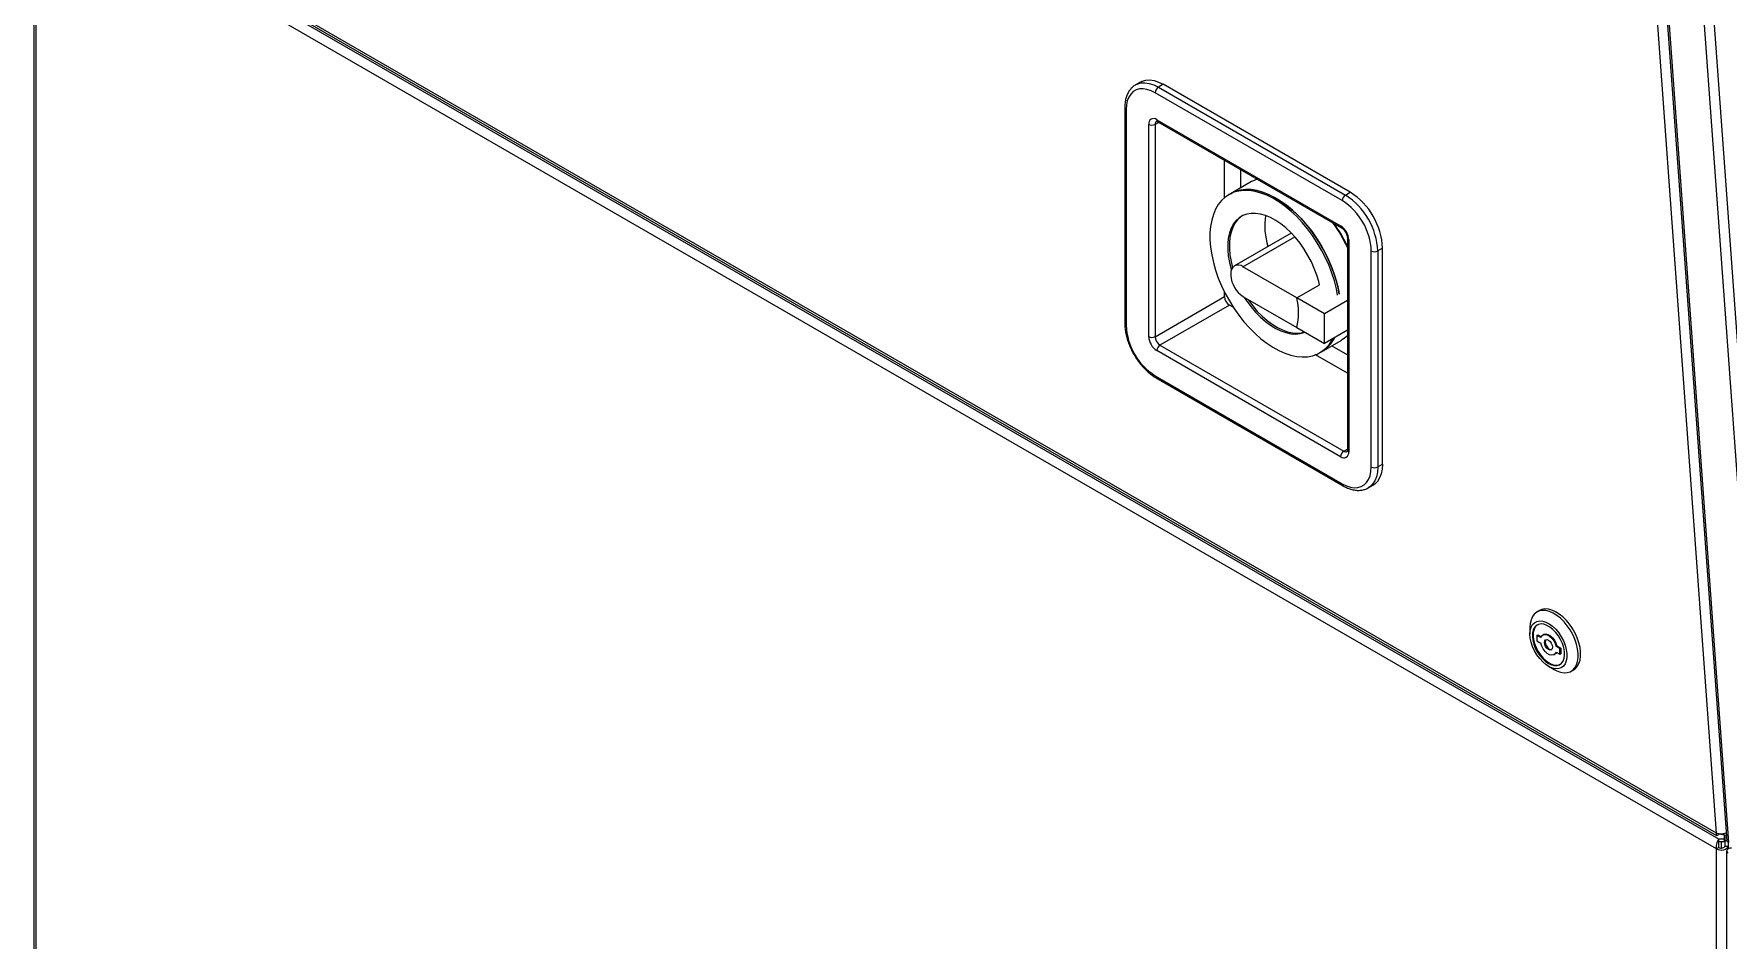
# Model space of a CAD drawing. Header units: millimetres. Extents: x -218071 to -203542, y 15363 to 51382.
# Drawn here: x -217122.2 to -217048, y 50874.7 to 50914.4 of the extents above; entities that cross this region are included whole.
import ezdxf

# ---------------------------------------------------------------- set-up
doc = ezdxf.new("R2010")
doc.units = ezdxf.units.MM
doc.header["$LTSCALE"] = 4
doc.layers.add('TPF-EQUIPEMENT', color=7, linetype='Continuous')

msp = doc.modelspace()

# ---------------------------------------------------------------- linework, layer by layer
at = {"layer": 'TPF-EQUIPEMENT', "color": 8, "linetype": 'Continuous', "lineweight": 18}
for p, q in [((-217048.465, 50879.372), (-217053.427, 50947.746)), ((-217052.928, 50947.594), (-217047.946, 50878.962)), ((-217046.325, 50878.026), (-217051.306, 50946.658)), ((-217050.874, 50946.564), (-217045.91, 50878.164)), ((-217122.15, 50921.899), (-217048.476, 50879.379)), ((-217048.469, 50878.677), (-217122.15, 50921.202)), ((-217122.15, 50921.202), (-217122.15, 50861.669)), ((-217048.363, 50879.106), (-217122.034, 50921.625)), ((-217072.723, 50912.205), (-217072.935, 50912.083)), ((-217072.935, 50912.083), (-217064.733, 50907.349)), ((-217064.874, 50907.104), (-217073.077, 50911.838)), ((-217074.35, 50911.102), (-217074.35, 50901.629)), ((-217073.006, 50910.653), (-217064.945, 50906.001)), ((-217073.36, 50901.139), (-217073.36, 50910.449)), ((-217072.923, 50910.538), (-217073.077, 50910.449)), ((-217073.077, 50910.449), (-217073.077, 50901.139)), ((-217064.733, 50907.349), (-217064.521, 50907.471)), ((-217069.226, 50904.209), (-217066.955, 50905.52)), ((-217064.592, 50905.389), (-217064.592, 50896.079)), ((-217063.602, 50895.426), (-217063.602, 50904.899)), ((-217063.107, 50905.021), (-217063.319, 50904.899)), ((-217063.319, 50904.899), (-217063.319, 50895.426)), ((-217073.077, 50901.139), (-217070.036, 50902.894)), ((-217069.824, 50902.527), (-217072.865, 50900.772)), ((-217064.945, 50895.875), (-217073.006, 50900.527)), ((-217072.865, 50900.772), (-217064.804, 50896.12)), ((-217073.077, 50899.425), (-217064.874, 50894.691)), ((-217064.804, 50896.12), (-217064.65, 50896.208)), ((-217063.319, 50895.426), (-217063.107, 50895.548)), ((-217048.469, 50819.144), (-217048.469, 50878.677))]:
    msp.add_line(p, q, dxfattribs=at)
at = {"layer": 'TPF-EQUIPEMENT', "color": 7, "linetype": 'Continuous', "lineweight": 25}
for p, q in [((-217052.993, 50947.67), (-217048.012, 50879.037)), ((-217122.116, 50921.778), (-217048.467, 50879.272)), ((-217122.238, 50921.38), (-217122.238, 50861.736)), ((-217073.723, 50912.304), (-217073.935, 50912.181)), ((-217064.521, 50907.471), (-217072.723, 50912.205)), ((-217074.408, 50911.184), (-217074.408, 50901.711)), ((-217072.965, 50910.562), (-217064.904, 50905.91)), ((-217070.036, 50907.235), (-217070.036, 50908.872)), ((-217069.332, 50908.465), (-217069.332, 50907.664)), ((-217068.928, 50907.898), (-217069.776, 50907.408)), ((-217069.776, 50907.408), (-217069.847, 50907.367)), ((-217067.108, 50905.685), (-217069.601, 50904.247)), ((-217064.65, 50905.47), (-217064.65, 50896.161)), ((-217063.107, 50895.548), (-217063.107, 50905.021)), ((-217069.757, 50903.903), (-217069.757, 50903.821)), ((-217066.866, 50902.847), (-217069.226, 50904.209)), ((-217066.866, 50902.847), (-217065.876, 50903.419)), ((-217070.036, 50902.894), (-217070.036, 50903.097)), ((-217069.65, 50902.427), (-217069.824, 50902.527)), ((-217069.226, 50902.903), (-217066.866, 50901.541)), ((-217065.655, 50902.148), (-217066.866, 50902.847)), ((-217064.65, 50902.729), (-217065.655, 50902.148)), ((-217065.655, 50900.842), (-217065.655, 50902.148)), ((-217066.866, 50901.541), (-217065.655, 50900.842)), ((-217065.777, 50900.479), (-217064.929, 50900.969)), ((-217064.65, 50901.422), (-217065.655, 50900.842)), ((-217064.65, 50899.541), (-217066.045, 50900.346)), ((-217065.848, 50900.439), (-217065.777, 50900.479)), ((-217065.333, 50900.736), (-217064.65, 50900.342)), ((-217073.035, 50899.333), (-217064.833, 50894.599)), ((-217063.733, 50894.51), (-217063.521, 50894.632)), ((-217056.23, 50889.13), (-217056.336, 50889.069)), ((-217056.647, 50888.382), (-217056.647, 50888.096)), ((-217056.339, 50888.041), (-217056.304, 50888.062)), ((-217056.339, 50888.041), (-217056.339, 50887.796)), ((-217056.171, 50887.944), (-217056.339, 50888.041)), ((-217056.339, 50887.796), (-217056.171, 50887.699)), ((-217056.304, 50888.062), (-217056.158, 50887.977)), ((-217056.048, 50888.08), (-217056.084, 50888.06)), ((-217055.496, 50887.555), (-217055.461, 50887.575)), ((-217055.328, 50887.458), (-217055.496, 50887.555)), ((-217055.461, 50887.575), (-217055.293, 50887.478)), ((-217055.584, 50887.194), (-217055.548, 50887.214)), ((-217055.496, 50887.31), (-217055.328, 50887.213)), ((-217055.328, 50887.458), (-217055.293, 50887.478)), ((-217055.328, 50887.213), (-217055.328, 50887.458)), ((-217055.328, 50887.213), (-217055.293, 50887.233)), ((-217055.293, 50887.478), (-217055.293, 50887.233)), ((-217055.834, 50886.688), (-217055.587, 50886.545)), ((-217054.836, 50886.471), (-217054.73, 50886.532)), ((-217048.476, 50879.379), (-217048.465, 50879.372)), ((-217048.363, 50878.739), (-217048.469, 50878.677)), ((-217048.37, 50879.341), (-217048.37, 50879.318)), ((-217048.028, 50879.261), (-217048.37, 50879.318)), ((-217048.363, 50878.984), (-217048.363, 50879.106)), ((-217048.123, 50879.106), (-217048.363, 50879.106)), ((-217048.123, 50878.984), (-217048.363, 50878.984)), ((-217048.257, 50878.984), (-217048.257, 50878.713)), ((-217048.123, 50879.277), (-217048.123, 50879.106)), ((-217048.123, 50879.106), (-217048.123, 50878.984)), ((-217048.107, 50879.274), (-217048.107, 50879.045)), ((-217048.107, 50879.045), (-217048.012, 50879.045)), ((-217048.107, 50879.045), (-217048.107, 50878.8)), ((-217048.107, 50878.8), (-217047.957, 50878.8)), ((-217047.957, 50878.967), (-217047.957, 50878.8)), ((-217047.957, 50878.8), (-217047.957, 50878.676)), ((-217048.022, 50878.584), (-217048.022, 50818.829))]:
    msp.add_line(p, q, dxfattribs=at)
at = {"layer": 'TPF-EQUIPEMENT', "color": 8, "linetype": 'Continuous', "lineweight": 18, "flags": 128}
for points in [[(-217073.937, 50912.18), (-217073.862, 50912.218), (-217073.7, 50912.265), (-217073.523, 50912.274), (-217073.334, 50912.246), (-217073.137, 50912.182), (-217072.935, 50912.083)], [(-217073.077, 50911.838), (-217073.258, 50911.927), (-217073.435, 50911.985), (-217073.606, 50912.01), (-217073.765, 50912.001), (-217073.91, 50911.96), (-217074.039, 50911.885), (-217074.148, 50911.78), (-217074.235, 50911.646), (-217074.298, 50911.487), (-217074.337, 50911.304), (-217074.35, 50911.102)], [(-217064.874, 50894.691), (-217064.693, 50894.601), (-217064.516, 50894.543), (-217064.346, 50894.518), (-217064.186, 50894.527), (-217064.041, 50894.569), (-217063.913, 50894.643), (-217063.804, 50894.748), (-217063.717, 50894.882), (-217063.653, 50895.042), (-217063.615, 50895.224), (-217063.602, 50895.426)], [(-217063.319, 50895.426), (-217063.333, 50895.202), (-217063.376, 50894.999), (-217063.447, 50894.821), (-217063.543, 50894.673), (-217063.664, 50894.556), (-217063.732, 50894.511)]]:
    msp.add_lwpolyline(points, dxfattribs=at)
at = {"layer": 'TPF-EQUIPEMENT', "color": 7, "linetype": 'Continuous', "lineweight": 25, "flags": 128}
for points in [[(-217073.723, 50912.304), (-217073.649, 50912.341), (-217073.488, 50912.387), (-217073.311, 50912.396), (-217073.122, 50912.369), (-217072.925, 50912.305), (-217072.723, 50912.205)], [(-217069.776, 50907.408), (-217069.656, 50907.47), (-217069.45, 50907.543), (-217069.229, 50907.585), (-217068.995, 50907.595), (-217068.751, 50907.573), (-217068.498, 50907.519), (-217068.239, 50907.433), (-217067.976, 50907.317), (-217067.71, 50907.171), (-217067.446, 50906.997), (-217067.184, 50906.796), (-217066.928, 50906.57), (-217066.679, 50906.321), (-217066.44, 50906.051), (-217066.212, 50905.762), (-217065.999, 50905.458), (-217065.8, 50905.14), (-217065.62, 50904.811), (-217065.458, 50904.476), (-217065.316, 50904.135), (-217065.196, 50903.793), (-217065.099, 50903.452), (-217065.026, 50903.115), (-217065.006, 50902.998)], [(-217065.076, 50902.957), (-217065.13, 50903.242), (-217065.216, 50903.581), (-217065.324, 50903.923), (-217065.455, 50904.265), (-217065.607, 50904.603), (-217065.778, 50904.936), (-217065.968, 50905.259), (-217066.174, 50905.571), (-217066.395, 50905.868), (-217066.629, 50906.147), (-217066.873, 50906.407), (-217067.126, 50906.645), (-217067.385, 50906.859), (-217067.649, 50907.047), (-217067.914, 50907.207), (-217068.178, 50907.338), (-217068.44, 50907.439), (-217068.696, 50907.509), (-217068.945, 50907.547), (-217069.184, 50907.553), (-217069.412, 50907.527), (-217069.626, 50907.47), (-217069.824, 50907.38), (-217070.005, 50907.261), (-217070.167, 50907.112), (-217070.308, 50906.934), (-217070.428, 50906.73), (-217070.525, 50906.501), (-217070.599, 50906.25), (-217070.648, 50905.977), (-217070.673, 50905.687), (-217070.673, 50905.38), (-217070.648, 50905.061), (-217070.599, 50904.732), (-217070.525, 50904.395), (-217070.428, 50904.054), (-217070.308, 50903.712), (-217070.167, 50903.371), (-217070.005, 50903.035), (-217069.824, 50902.707), (-217069.626, 50902.389), (-217069.412, 50902.085), (-217069.184, 50901.796), (-217068.945, 50901.526), (-217068.696, 50901.277), (-217068.44, 50901.051), (-217068.178, 50900.85), (-217067.914, 50900.676), (-217067.649, 50900.53), (-217067.385, 50900.414), (-217067.126, 50900.328), (-217066.873, 50900.274), (-217066.629, 50900.252), (-217066.395, 50900.262), (-217066.174, 50900.304), (-217065.968, 50900.377), (-217065.778, 50900.482), (-217065.607, 50900.616), (-217065.455, 50900.78), (-217065.324, 50900.971), (-217065.274, 50901.062)], [(-217065.006, 50902.998), (-217065.06, 50903.282), (-217065.145, 50903.622), (-217065.254, 50903.964), (-217065.384, 50904.306), (-217065.536, 50904.644), (-217065.708, 50904.977), (-217065.897, 50905.3), (-217066.104, 50905.612), (-217066.324, 50905.909), (-217066.558, 50906.188), (-217066.802, 50906.448), (-217067.055, 50906.686), (-217067.315, 50906.9), (-217067.578, 50907.088), (-217067.843, 50907.248), (-217068.108, 50907.379), (-217068.369, 50907.48), (-217068.626, 50907.55), (-217068.874, 50907.588), (-217069.114, 50907.594), (-217069.341, 50907.568), (-217069.555, 50907.51), (-217069.753, 50907.421), (-217069.776, 50907.408)], [(-217065.876, 50903.419), (-217065.908, 50903.553), (-217065.993, 50903.843), (-217066.101, 50904.135), (-217066.229, 50904.424), (-217066.378, 50904.706), (-217066.544, 50904.979), (-217066.726, 50905.238), (-217066.922, 50905.482), (-217067.128, 50905.706), (-217067.344, 50905.908), (-217067.566, 50906.086), (-217067.791, 50906.238), (-217068.017, 50906.361), (-217068.241, 50906.454), (-217068.46, 50906.517), (-217068.671, 50906.547), (-217068.873, 50906.546), (-217069.062, 50906.512), (-217069.236, 50906.447), (-217069.394, 50906.351), (-217069.533, 50906.225), (-217069.651, 50906.071), (-217069.747, 50905.891), (-217069.821, 50905.686), (-217069.87, 50905.46), (-217069.895, 50905.215), (-217069.895, 50904.954), (-217069.87, 50904.681), (-217069.821, 50904.397), (-217069.747, 50904.108), (-217069.735, 50904.065)], [(-217069.261, 50906.434), (-217069.323, 50906.392), (-217069.462, 50906.266), (-217069.58, 50906.112), (-217069.677, 50905.931), (-217069.75, 50905.727), (-217069.799, 50905.501), (-217069.824, 50905.256), (-217069.824, 50904.995), (-217069.799, 50904.721), (-217069.75, 50904.438), (-217069.683, 50904.172)], [(-217069.261, 50906.434), (-217069.323, 50906.392), (-217069.462, 50906.266), (-217069.58, 50906.112), (-217069.677, 50905.931), (-217069.75, 50905.727), (-217069.799, 50905.501), (-217069.824, 50905.256), (-217069.824, 50904.995), (-217069.799, 50904.721), (-217069.75, 50904.438), (-217069.683, 50904.172)], [(-217069.184, 50902.878), (-217069.062, 50902.696), (-217068.873, 50902.444), (-217068.671, 50902.21), (-217068.46, 50901.996), (-217068.241, 50901.806), (-217068.017, 50901.641), (-217067.791, 50901.503), (-217067.566, 50901.395), (-217067.344, 50901.317), (-217067.128, 50901.27), (-217066.922, 50901.256), (-217066.726, 50901.273), (-217066.544, 50901.323), (-217066.511, 50901.336)], [(-217069.027, 50902.787), (-217068.991, 50902.736), (-217068.802, 50902.485), (-217068.601, 50902.25), (-217068.389, 50902.037), (-217068.17, 50901.846), (-217067.946, 50901.681), (-217067.72, 50901.544), (-217067.495, 50901.435), (-217067.273, 50901.357), (-217067.058, 50901.311), (-217066.851, 50901.296), (-217066.655, 50901.314), (-217066.527, 50901.345)], [(-217069.027, 50902.787), (-217068.991, 50902.736), (-217068.802, 50902.485), (-217068.601, 50902.25), (-217068.389, 50902.037), (-217068.17, 50901.846), (-217067.946, 50901.681), (-217067.72, 50901.544), (-217067.495, 50901.435), (-217067.273, 50901.357), (-217067.058, 50901.311), (-217066.851, 50901.296), (-217066.655, 50901.314), (-217066.527, 50901.345)], [(-217064.65, 50901.183), (-217064.771, 50901.076), (-217064.929, 50900.969)], [(-217063.107, 50895.548), (-217063.121, 50895.324), (-217063.164, 50895.121), (-217063.235, 50894.944), (-217063.331, 50894.795), (-217063.452, 50894.678), (-217063.521, 50894.632)], [(-217055.587, 50886.545), (-217055.465, 50886.483), (-217055.305, 50886.426), (-217055.152, 50886.402), (-217055.01, 50886.409), (-217054.881, 50886.448), (-217054.768, 50886.518), (-217054.675, 50886.618), (-217054.602, 50886.744), (-217054.554, 50886.895), (-217054.529, 50887.066), (-217054.529, 50887.253), (-217054.554, 50887.453), (-217054.602, 50887.66), (-217054.675, 50887.87), (-217054.768, 50888.077), (-217054.881, 50888.277), (-217055.01, 50888.465), (-217055.152, 50888.637), (-217055.305, 50888.789), (-217055.465, 50888.917), (-217055.627, 50889.017), (-217055.788, 50889.089), (-217055.945, 50889.13), (-217056.093, 50889.138), (-217056.229, 50889.115), (-217056.35, 50889.06), (-217056.454, 50888.975), (-217056.537, 50888.862), (-217056.597, 50888.723), (-217056.634, 50888.562), (-217056.647, 50888.382), (-217056.647, 50888.382)], [(-217054.73, 50886.532), (-217054.662, 50886.579), (-217054.568, 50886.679), (-217054.496, 50886.805), (-217054.447, 50886.956), (-217054.423, 50887.127), (-217054.423, 50887.314), (-217054.447, 50887.514), (-217054.496, 50887.721), (-217054.568, 50887.931), (-217054.662, 50888.138), (-217054.775, 50888.338), (-217054.904, 50888.526), (-217055.046, 50888.698), (-217055.199, 50888.85), (-217055.359, 50888.978), (-217055.521, 50889.079), (-217055.682, 50889.15), (-217055.839, 50889.191), (-217055.987, 50889.2), (-217056.123, 50889.176), (-217056.23, 50889.13)], [(-217056.647, 50888.096), (-217056.634, 50888.256), (-217056.595, 50888.396), (-217056.532, 50888.512), (-217056.446, 50888.598), (-217056.341, 50888.654), (-217056.219, 50888.676), (-217056.085, 50888.665), (-217055.943, 50888.621), (-217055.797, 50888.544), (-217055.653, 50888.438), (-217055.514, 50888.306), (-217055.386, 50888.152), (-217055.272, 50887.981), (-217055.176, 50887.799), (-217055.101, 50887.612), (-217055.05, 50887.424), (-217055.024, 50887.244), (-217055.024, 50887.075), (-217055.05, 50886.925), (-217055.101, 50886.797), (-217055.176, 50886.695), (-217055.272, 50886.624), (-217055.386, 50886.585), (-217055.514, 50886.579), (-217055.653, 50886.607), (-217055.797, 50886.668), (-217055.943, 50886.759), (-217056.085, 50886.879), (-217056.219, 50887.022), (-217056.341, 50887.185), (-217056.446, 50887.363), (-217056.532, 50887.548), (-217056.595, 50887.736), (-217056.634, 50887.921), (-217056.647, 50888.096)], [(-217055.834, 50886.81), (-217055.7, 50886.748), (-217055.571, 50886.717), (-217055.451, 50886.719), (-217055.346, 50886.754), (-217055.258, 50886.821), (-217055.191, 50886.917), (-217055.147, 50887.038), (-217055.127, 50887.18), (-217055.134, 50887.339), (-217055.166, 50887.508), (-217055.221, 50887.682), (-217055.299, 50887.853), (-217055.397, 50888.017), (-217055.51, 50888.166), (-217055.635, 50888.296), (-217055.767, 50888.401), (-217055.901, 50888.479), (-217056.033, 50888.526), (-217056.158, 50888.54), (-217056.271, 50888.521), (-217056.368, 50888.47), (-217056.446, 50888.389), (-217056.502, 50888.28), (-217056.534, 50888.147), (-217056.54, 50887.996), (-217056.521, 50887.831), (-217056.477, 50887.659), (-217056.41, 50887.486), (-217056.322, 50887.318), (-217056.216, 50887.161), (-217056.097, 50887.021), (-217055.968, 50886.902), (-217055.834, 50886.81)], [(-217056.316, 50888.503), (-217056.333, 50888.491), (-217056.411, 50888.409), (-217056.467, 50888.3), (-217056.498, 50888.168), (-217056.505, 50888.016), (-217056.486, 50887.851), (-217056.442, 50887.679), (-217056.374, 50887.506), (-217056.286, 50887.338), (-217056.181, 50887.181), (-217056.061, 50887.041), (-217055.932, 50886.923), (-217055.798, 50886.831)], [(-217056.171, 50887.944), (-217056.128, 50888.023), (-217056.062, 50888.07), (-217055.979, 50888.083), (-217055.883, 50888.06), (-217055.784, 50888.003), (-217055.689, 50887.916), (-217055.605, 50887.806), (-217055.539, 50887.683), (-217055.496, 50887.555)], [(-217055.496, 50887.31), (-217055.539, 50887.231), (-217055.605, 50887.184), (-217055.689, 50887.171), (-217055.784, 50887.194), (-217055.883, 50887.251), (-217055.979, 50887.338), (-217056.062, 50887.448), (-217056.128, 50887.571), (-217056.171, 50887.699)], [(-217056.048, 50888.08), (-217056.027, 50888.091), (-217055.943, 50888.103), (-217055.848, 50888.08), (-217055.749, 50888.023), (-217055.654, 50887.936), (-217055.57, 50887.827), (-217055.504, 50887.703), (-217055.461, 50887.575)], [(-217056.011, 50887.729), (-217055.997, 50887.799), (-217055.959, 50887.844), (-217055.901, 50887.855), (-217055.834, 50887.831), (-217055.766, 50887.777), (-217055.709, 50887.699), (-217055.67, 50887.611), (-217055.657, 50887.525), (-217055.67, 50887.455), (-217055.709, 50887.41), (-217055.766, 50887.399), (-217055.834, 50887.423), (-217055.901, 50887.477), (-217055.959, 50887.555), (-217055.997, 50887.643), (-217056.011, 50887.729)], [(-217055.94, 50887.852), (-217055.962, 50887.82), (-217055.975, 50887.749)], [(-217055.975, 50887.749), (-217055.962, 50887.664), (-217055.923, 50887.575), (-217055.866, 50887.498), (-217055.798, 50887.443), (-217055.731, 50887.42), (-217055.692, 50887.423)], [(-217055.474, 50887.297), (-217055.504, 50887.252), (-217055.548, 50887.214)], [(-217048.469, 50878.677), (-217048.399, 50878.647), (-217048.316, 50878.63), (-217048.228, 50878.628), (-217048.142, 50878.64), (-217048.067, 50878.666), (-217048.008, 50878.704), (-217047.97, 50878.75), (-217047.957, 50878.8)], [(-217048.363, 50878.739), (-217048.328, 50878.724), (-217048.286, 50878.715), (-217048.242, 50878.714), (-217048.2, 50878.72), (-217048.162, 50878.733), (-217048.132, 50878.752), (-217048.114, 50878.775), (-217048.107, 50878.8)], [(-217047.805, 50878.714), (-217047.884, 50878.704), (-217047.957, 50878.676), (-217048.005, 50878.634), (-217048.022, 50878.584), (-217048.005, 50878.535), (-217047.957, 50878.492)], [(-217047.946, 50878.962), (-217047.995, 50878.998), (-217048.012, 50879.037)]]:
    msp.add_lwpolyline(points, dxfattribs=at)
at = {"layer": 'TPF-EQUIPEMENT', "color": 8, "linetype": 'Continuous', "lineweight": 18}
for centre, radius, start, end in [((-217072.77, 50911.824), 0.307, 122.60229, 177.39771), ((-217074.308, 50911.194), 0.101, 185.71482, 245.63317), ((-217073.144, 50910.484), 0.218, 50.81497, 189.22027), ((-217072.926, 50910.464), 0.151, 125.96271, 185.59619), ((-217072.911, 50910.641), 0.0959, 172.74484, 235.94772), ((-217073.218, 50910.722), 0.307, 242.61604, 297.38396), ((-217064.567, 50907.09), 0.307, 122.60229, 177.39771), ((-217066.354, 50904.78), 2.755, 2.4837, 57.5163), ((-217066.377, 50904.766), 3.061, 2.48441, 57.51559), ((-217064.845, 50905.991), 0.101, 174.43997, 233.62473), ((-217065.359, 50905.354), 0.768, 2.60229, 57.39771), ((-217064.55, 50905.481), 0.101, 186.37606, 245.57525), ((-217063.46, 50905.172), 0.307, 242.61604, 297.38396), ((-217074.308, 50901.721), 0.101, 185.69899, 245.63456), ((-217071.597, 50901.749), 2.755, 182.4837, 237.5163), ((-217072.592, 50901.174), 0.768, 182.60229, 237.39771), ((-217073.218, 50901.413), 0.307, 242.61604, 297.38396), ((-217072.616, 50901.16), 0.461, 182.60229, 237.39771), ((-217072.699, 50900.513), 0.307, 122.60229, 177.39771), ((-217072.982, 50899.413), 0.0959, 172.74484, 235.94772), ((-217064.638, 50895.861), 0.307, 122.60229, 177.39771), ((-217064.807, 50896.044), 0.218, 230.81497, 9.22027), ((-217064.717, 50896.234), 0.144, 232.72973, 296.22045), ((-217064.55, 50896.171), 0.101, 185.69899, 245.63456), ((-217063.46, 50895.699), 0.307, 242.61604, 297.38396), ((-217064.779, 50894.679), 0.0959, 172.74322, 235.96381)]:
    msp.add_arc(centre, radius, start, end, dxfattribs=at)
at = {"layer": 'TPF-EQUIPEMENT', "color": 7, "linetype": 'Continuous', "lineweight": 25}
for centre, radius, start, end in [((-217068.245, 50906.71), 1.37, 104.52042, 119.87811), ((-217066.165, 50904.889), 3.061, 2.48441, 57.51559), ((-217065.248, 50905.99), 3.022, 171.19593, 197.25544), ((-217070.897, 50902.143), 6.892, 24.99309, 35.23872), ((-217070.729, 50902.24), 6.723, 25.2711, 34.96475), ((-217069.433, 50903.955), 0.328, 50.81497, 189.22027), ((-217068.605, 50903.874), 1.152, 182.60229, 237.39771), ((-217069.576, 50902.915), 0.461, 182.60229, 237.39771), ((-217069.495, 50902.194), 2.709, 346.04459, 13.95541), ((-217066.545, 50901.762), 1.495, 300.90906, 333.83057), ((-217066.536, 50901.753), 1.483, 300.77057, 333.96905), ((-217055.502, 50887.251), 0.514, 234.8141, 291.19642)]:
    msp.add_arc(centre, radius, start, end, dxfattribs=at)
for points, knots in [([(-217073.936, 50912.178), (-217073.948, 50912.172), (-217074.008, 50912.142), (-217074.099, 50912.061), (-217074.205, 50911.939), (-217074.29, 50911.792), (-217074.353, 50911.625), (-217074.393, 50911.441), (-217074.407, 50911.291), (-217074.408, 50911.204), (-217074.408, 50911.184)], [0, 0, 0, 0, 0.0387404, 0.1876528, 0.3364988, 0.4874275, 0.6418741, 0.799978, 0.9547814, 1, 1, 1, 1]), ([(-217073.021, 50910.584), (-217073.022, 50910.583), (-217073.024, 50910.583), (-217073.006, 50910.583), (-217072.978, 50910.569), (-217072.965, 50910.562)], [0, 0, 0, 0, 0.173437, 0.612744, 1, 1, 1, 1]), ([(-217064.904, 50905.91), (-217064.894, 50905.904), (-217064.867, 50905.887), (-217064.816, 50905.841), (-217064.756, 50905.769), (-217064.705, 50905.683), (-217064.669, 50905.593), (-217064.652, 50905.519), (-217064.651, 50905.484), (-217064.65, 50905.47)], [0, 0, 0, 0, 0.0822923, 0.2396086, 0.4022823, 0.5691515, 0.7369808, 0.9015197, 1, 1, 1, 1]), ([(-217074.408, 50901.711), (-217074.408, 50901.672), (-217074.406, 50901.562), (-217074.384, 50901.373), (-217074.337, 50901.144), (-217074.267, 50900.912), (-217074.177, 50900.681), (-217074.068, 50900.456), (-217073.941, 50900.238), (-217073.799, 50900.032), (-217073.644, 50899.84), (-217073.477, 50899.665), (-217073.301, 50899.511), (-217073.153, 50899.403), (-217073.063, 50899.35), (-217073.035, 50899.333)], [0, 0, 0, 0, 0.044683, 0.128444, 0.212053, 0.295477, 0.378726, 0.461857, 0.544943, 0.628065, 0.711282, 0.794679, 0.878342, 0.962341, 1, 1, 1, 1]), ([(-217064.65, 50896.161), (-217064.651, 50896.151), (-217064.651, 50896.123), (-217064.66, 50896.1), (-217064.66, 50896.101), (-217064.66, 50896.101)], [0, 0, 0, 0, 0.243723, 0.701804, 1, 1, 1, 1]), ([(-217064.833, 50894.599), (-217064.8, 50894.581), (-217064.704, 50894.528), (-217064.545, 50894.462), (-217064.357, 50894.412), (-217064.173, 50894.393), (-217064, 50894.408), (-217063.85, 50894.448), (-217063.768, 50894.494), (-217063.733, 50894.514)], [0, 0, 0, 0, 0.0867323, 0.2502651, 0.4137743, 0.5756173, 0.7341242, 0.8882833, 1, 1, 1, 1]), ([(-217048.476, 50879.379), (-217048.482, 50879.356), (-217048.492, 50879.31), (-217048.476, 50879.271), (-217048.441, 50879.264), (-217048.402, 50879.285), (-217048.378, 50879.31), (-217048.37, 50879.318)], [0, 0, 0, 0, 0.225341, 0.450723, 0.676104, 0.901486, 1, 1, 1, 1]), ([(-217048.037, 50879.38), (-217048.045, 50879.375), (-217048.072, 50879.358), (-217048.137, 50879.34), (-217048.222, 50879.327), (-217048.312, 50879.328), (-217048.397, 50879.342), (-217048.442, 50879.362), (-217048.465, 50879.372)], [0, 0, 0, 0, 0.078147, 0.262517, 0.446888, 0.631259, 0.815629, 1, 1, 1, 1]), ([(-217048.363, 50879.106), (-217048.38, 50879.084), (-217048.414, 50879.04), (-217048.456, 50878.942), (-217048.48, 50878.832), (-217048.482, 50878.741), (-217048.472, 50878.692), (-217048.469, 50878.677)], [0, 0, 0, 0, 0.225341, 0.450723, 0.676104, 0.901486, 1, 1, 1, 1]), ([(-217048.363, 50878.984), (-217048.369, 50878.967), (-217048.379, 50878.935), (-217048.387, 50878.867), (-217048.384, 50878.799), (-217048.37, 50878.758), (-217048.363, 50878.739)], [0, 0, 0, 0, 0.274281, 0.52925, 0.784165, 1, 1, 1, 1])]:
    msp.add_open_spline(points, degree=3, knots=knots, dxfattribs=at)

doc.saveas('drawing.dxf')
